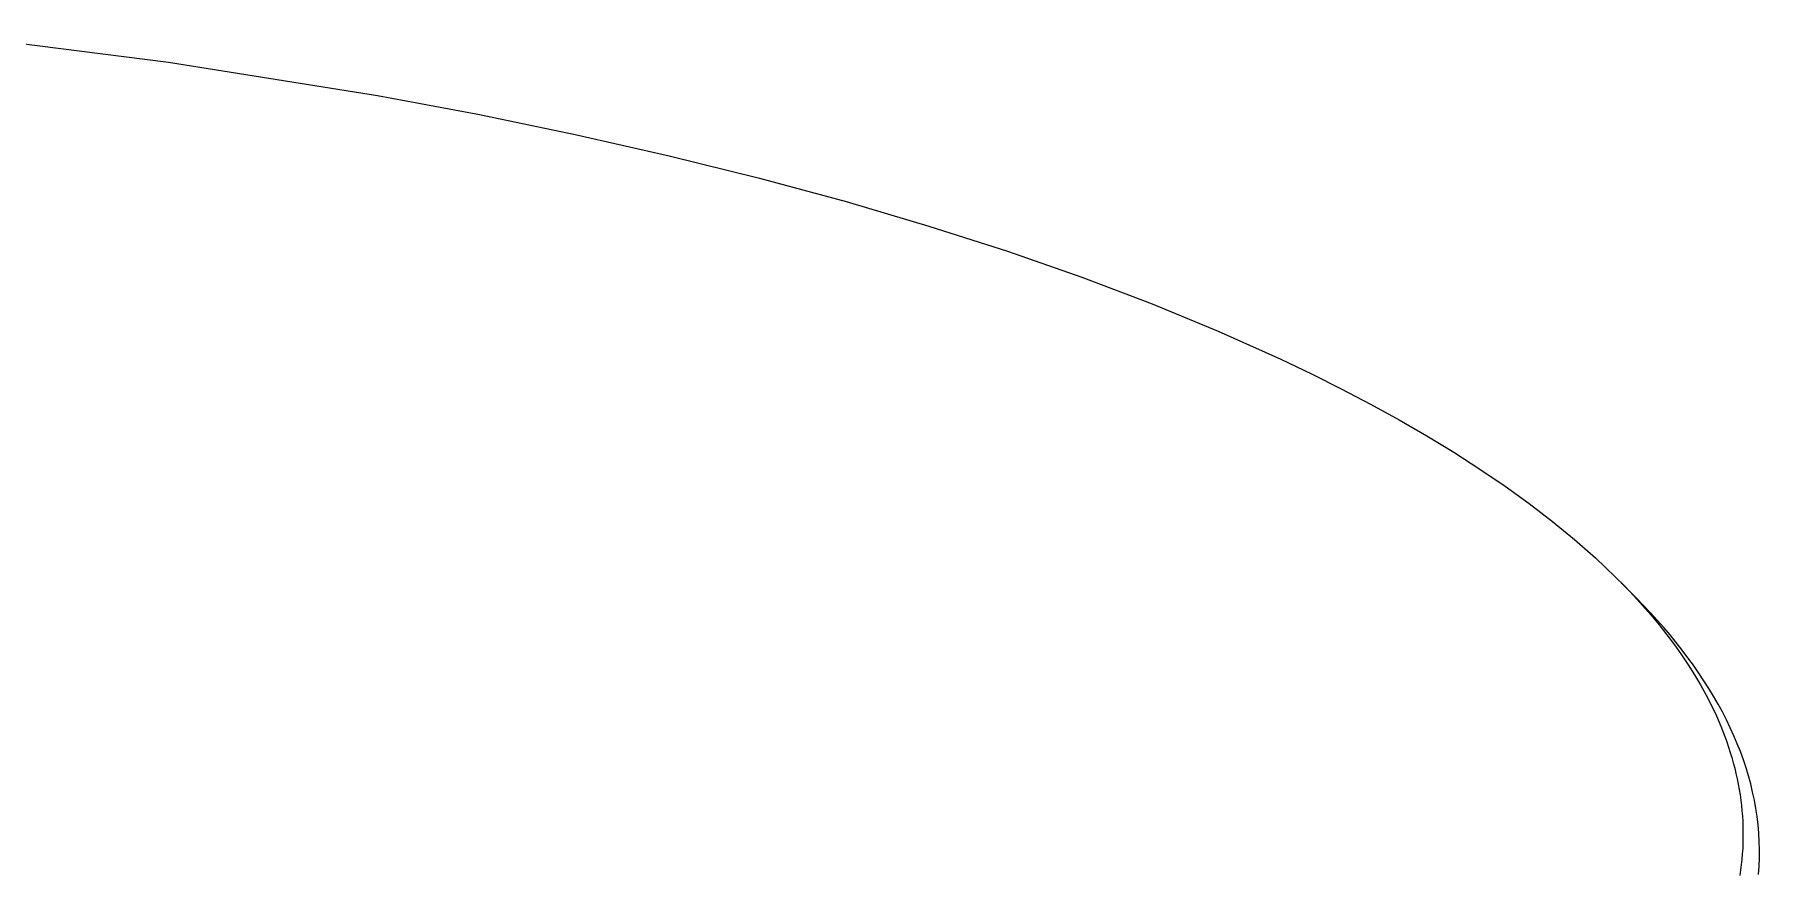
# Model space of a CAD drawing. Header units: inches. Extents: x 48 to 364, y 83 to 304.
# Drawn here: x 165.35 to 192.64, y 170.4 to 183.63 of the extents above; entities that cross this region are included whole.
import ezdxf

# ---------------------------------------------------------------- set-up
doc = ezdxf.new("R2010")
doc.units = ezdxf.units.IN
doc.header["$MEASUREMENT"] = 0
doc.layers.add('DIMS', color=7, linetype='Continuous')

# ---------------------------------------------------------------- blocks, each defined once
blk = doc.blocks.new('block 1534')
at = {"layer": 'DIMS', "color": 7, "lineweight": 18, "true_color": 0xffffff}
blk.add_lwpolyline([(164.01, 183.633), (167.465, 183.198)], dxfattribs=at)
blk = doc.blocks.new('block 1533')
at = {"layer": 'DIMS'}
blk.add_blockref('block 1534', (0, 0), dxfattribs=at)
blk = doc.blocks.new('block 1532')
at = {"layer": 'DIMS'}
blk.add_blockref('block 1533', (0, 0), dxfattribs=at)
blk = doc.blocks.new('block 1537')
at = {"layer": 'DIMS', "color": 7, "lineweight": 18, "true_color": 0xffffff}
blk.add_lwpolyline([(167.465, 183.198), (170.775, 182.669)], dxfattribs=at)
blk = doc.blocks.new('block 1536')
at = {"layer": 'DIMS'}
blk.add_blockref('block 1537', (0, 0), dxfattribs=at)
blk = doc.blocks.new('block 1535')
at = {"layer": 'DIMS'}
blk.add_blockref('block 1536', (0, 0), dxfattribs=at)
blk = doc.blocks.new('block 1540')
at = {"layer": 'DIMS', "color": 7, "lineweight": 18, "true_color": 0xffffff}
blk.add_lwpolyline([(170.775, 182.669), (172.364, 182.371)], dxfattribs=at)
blk = doc.blocks.new('block 1539')
at = {"layer": 'DIMS'}
blk.add_blockref('block 1540', (0, 0), dxfattribs=at)
blk = doc.blocks.new('block 1538')
at = {"layer": 'DIMS'}
blk.add_blockref('block 1539', (0, 0), dxfattribs=at)
blk = doc.blocks.new('block 1543')
at = {"layer": 'DIMS', "color": 7, "lineweight": 18, "true_color": 0xffffff}
blk.add_lwpolyline([(172.364, 182.371), (173.904, 182.053)], dxfattribs=at)
blk = doc.blocks.new('block 1542')
at = {"layer": 'DIMS'}
blk.add_blockref('block 1543', (0, 0), dxfattribs=at)
blk = doc.blocks.new('block 1541')
at = {"layer": 'DIMS'}
blk.add_blockref('block 1542', (0, 0), dxfattribs=at)
blk = doc.blocks.new('block 1546')
at = {"layer": 'DIMS', "color": 7, "lineweight": 18, "true_color": 0xffffff}
blk.add_lwpolyline([(173.904, 182.053), (175.39, 181.716)], dxfattribs=at)
blk = doc.blocks.new('block 1545')
at = {"layer": 'DIMS'}
blk.add_blockref('block 1546', (0, 0), dxfattribs=at)
blk = doc.blocks.new('block 1544')
at = {"layer": 'DIMS'}
blk.add_blockref('block 1545', (0, 0), dxfattribs=at)
blk = doc.blocks.new('block 1549')
at = {"layer": 'DIMS', "color": 7, "lineweight": 18, "true_color": 0xffffff}
blk.add_lwpolyline([(175.39, 181.716), (176.82, 181.361)], dxfattribs=at)
blk = doc.blocks.new('block 1548')
at = {"layer": 'DIMS'}
blk.add_blockref('block 1549', (0, 0), dxfattribs=at)
blk = doc.blocks.new('block 1547')
at = {"layer": 'DIMS'}
blk.add_blockref('block 1548', (0, 0), dxfattribs=at)
blk = doc.blocks.new('block 1552')
at = {"layer": 'DIMS', "color": 7, "lineweight": 18, "true_color": 0xffffff}
blk.add_lwpolyline([(176.82, 181.361), (178.19, 180.99)], dxfattribs=at)
blk = doc.blocks.new('block 1551')
at = {"layer": 'DIMS'}
blk.add_blockref('block 1552', (0, 0), dxfattribs=at)
blk = doc.blocks.new('block 1550')
at = {"layer": 'DIMS'}
blk.add_blockref('block 1551', (0, 0), dxfattribs=at)
blk = doc.blocks.new('block 1555')
at = {"layer": 'DIMS', "color": 7, "lineweight": 18, "true_color": 0xffffff}
blk.add_lwpolyline([(178.19, 180.99), (179.498, 180.604)], dxfattribs=at)
blk = doc.blocks.new('block 1554')
at = {"layer": 'DIMS'}
blk.add_blockref('block 1555', (0, 0), dxfattribs=at)
blk = doc.blocks.new('block 1553')
at = {"layer": 'DIMS'}
blk.add_blockref('block 1554', (0, 0), dxfattribs=at)
blk = doc.blocks.new('block 1558')
at = {"layer": 'DIMS', "color": 7, "lineweight": 18, "true_color": 0xffffff}
blk.add_lwpolyline([(179.498, 180.604), (180.741, 180.205)], dxfattribs=at)
blk = doc.blocks.new('block 1557')
at = {"layer": 'DIMS'}
blk.add_blockref('block 1558', (0, 0), dxfattribs=at)
blk = doc.blocks.new('block 1556')
at = {"layer": 'DIMS'}
blk.add_blockref('block 1557', (0, 0), dxfattribs=at)
blk = doc.blocks.new('block 1561')
at = {"layer": 'DIMS', "color": 7, "lineweight": 18, "true_color": 0xffffff}
blk.add_lwpolyline([(180.741, 180.205), (181.92, 179.795)], dxfattribs=at)
blk = doc.blocks.new('block 1560')
at = {"layer": 'DIMS'}
blk.add_blockref('block 1561', (0, 0), dxfattribs=at)
blk = doc.blocks.new('block 1559')
at = {"layer": 'DIMS'}
blk.add_blockref('block 1560', (0, 0), dxfattribs=at)
blk = doc.blocks.new('block 1564')
at = {"layer": 'DIMS', "color": 7, "lineweight": 18, "true_color": 0xffffff}
blk.add_lwpolyline([(181.92, 179.795), (183.031, 179.374)], dxfattribs=at)
blk = doc.blocks.new('block 1563')
at = {"layer": 'DIMS'}
blk.add_blockref('block 1564', (0, 0), dxfattribs=at)
blk = doc.blocks.new('block 1562')
at = {"layer": 'DIMS'}
blk.add_blockref('block 1563', (0, 0), dxfattribs=at)
blk = doc.blocks.new('block 1567')
at = {"layer": 'DIMS', "color": 7, "lineweight": 18, "true_color": 0xffffff}
blk.add_lwpolyline([(183.031, 179.374), (184.076, 178.944)], dxfattribs=at)
blk = doc.blocks.new('block 1566')
at = {"layer": 'DIMS'}
blk.add_blockref('block 1567', (0, 0), dxfattribs=at)
blk = doc.blocks.new('block 1565')
at = {"layer": 'DIMS'}
blk.add_blockref('block 1566', (0, 0), dxfattribs=at)
blk = doc.blocks.new('block 2203')
at = {"layer": 'DIMS', "color": 7, "lineweight": 18, "true_color": 0xffffff}
blk.add_lwpolyline([(184.076, 178.944), (185.069, 178.499)], dxfattribs=at)
blk = doc.blocks.new('block 2202')
at = {"layer": 'DIMS'}
blk.add_blockref('block 2203', (0, 0), dxfattribs=at)
blk = doc.blocks.new('block 2201')
at = {"layer": 'DIMS'}
blk.add_blockref('block 2202', (0, 0), dxfattribs=at)
blk = doc.blocks.new('block 2206')
at = {"layer": 'DIMS', "color": 7, "lineweight": 18, "true_color": 0xffffff}
blk.add_lwpolyline([(185.069, 178.499), (185.552, 178.269)], dxfattribs=at)
blk = doc.blocks.new('block 2205')
at = {"layer": 'DIMS'}
blk.add_blockref('block 2206', (0, 0), dxfattribs=at)
blk = doc.blocks.new('block 2204')
at = {"layer": 'DIMS'}
blk.add_blockref('block 2205', (0, 0), dxfattribs=at)
blk = doc.blocks.new('block 2209')
at = {"layer": 'DIMS', "color": 7, "lineweight": 18, "true_color": 0xffffff}
blk.add_lwpolyline([(185.552, 178.269), (186.026, 178.032)], dxfattribs=at)
blk = doc.blocks.new('block 2208')
at = {"layer": 'DIMS'}
blk.add_blockref('block 2209', (0, 0), dxfattribs=at)
blk = doc.blocks.new('block 2207')
at = {"layer": 'DIMS'}
blk.add_blockref('block 2208', (0, 0), dxfattribs=at)
blk = doc.blocks.new('block 2212')
at = {"layer": 'DIMS', "color": 7, "lineweight": 18, "true_color": 0xffffff}
blk.add_lwpolyline([(186.026, 178.032), (186.489, 177.789)], dxfattribs=at)
blk = doc.blocks.new('block 2211')
at = {"layer": 'DIMS'}
blk.add_blockref('block 2212', (0, 0), dxfattribs=at)
blk = doc.blocks.new('block 2210')
at = {"layer": 'DIMS'}
blk.add_blockref('block 2211', (0, 0), dxfattribs=at)
blk = doc.blocks.new('block 2215')
at = {"layer": 'DIMS', "color": 7, "lineweight": 18, "true_color": 0xffffff}
blk.add_lwpolyline([(186.489, 177.789), (186.941, 177.541)], dxfattribs=at)
blk = doc.blocks.new('block 2214')
at = {"layer": 'DIMS'}
blk.add_blockref('block 2215', (0, 0), dxfattribs=at)
blk = doc.blocks.new('block 2213')
at = {"layer": 'DIMS'}
blk.add_blockref('block 2214', (0, 0), dxfattribs=at)
blk = doc.blocks.new('block 2218')
at = {"layer": 'DIMS', "color": 7, "lineweight": 18, "true_color": 0xffffff}
blk.add_lwpolyline([(186.941, 177.541), (187.38, 177.287)], dxfattribs=at)
blk = doc.blocks.new('block 2217')
at = {"layer": 'DIMS'}
blk.add_blockref('block 2218', (0, 0), dxfattribs=at)
blk = doc.blocks.new('block 2216')
at = {"layer": 'DIMS'}
blk.add_blockref('block 2217', (0, 0), dxfattribs=at)
blk = doc.blocks.new('block 2221')
at = {"layer": 'DIMS', "color": 7, "lineweight": 18, "true_color": 0xffffff}
blk.add_lwpolyline([(187.38, 177.287), (187.807, 177.028)], dxfattribs=at)
blk = doc.blocks.new('block 2220')
at = {"layer": 'DIMS'}
blk.add_blockref('block 2221', (0, 0), dxfattribs=at)
blk = doc.blocks.new('block 2219')
at = {"layer": 'DIMS'}
blk.add_blockref('block 2220', (0, 0), dxfattribs=at)
blk = doc.blocks.new('block 2224')
at = {"layer": 'DIMS', "color": 7, "lineweight": 18, "true_color": 0xffffff}
blk.add_lwpolyline([(187.807, 177.028), (188.219, 176.762)], dxfattribs=at)
blk = doc.blocks.new('block 2223')
at = {"layer": 'DIMS'}
blk.add_blockref('block 2224', (0, 0), dxfattribs=at)
blk = doc.blocks.new('block 2222')
at = {"layer": 'DIMS'}
blk.add_blockref('block 2223', (0, 0), dxfattribs=at)
blk = doc.blocks.new('block 2227')
at = {"layer": 'DIMS', "color": 7, "lineweight": 18, "true_color": 0xffffff}
blk.add_lwpolyline([(188.219, 176.762), (188.618, 176.492)], dxfattribs=at)
blk = doc.blocks.new('block 2226')
at = {"layer": 'DIMS'}
blk.add_blockref('block 2227', (0, 0), dxfattribs=at)
blk = doc.blocks.new('block 2225')
at = {"layer": 'DIMS'}
blk.add_blockref('block 2226', (0, 0), dxfattribs=at)
blk = doc.blocks.new('block 2230')
at = {"layer": 'DIMS', "color": 7, "lineweight": 18, "true_color": 0xffffff}
blk.add_lwpolyline([(188.618, 176.492), (189, 176.216)], dxfattribs=at)
blk = doc.blocks.new('block 2229')
at = {"layer": 'DIMS'}
blk.add_blockref('block 2230', (0, 0), dxfattribs=at)
blk = doc.blocks.new('block 2228')
at = {"layer": 'DIMS'}
blk.add_blockref('block 2229', (0, 0), dxfattribs=at)
blk = doc.blocks.new('block 2233')
at = {"layer": 'DIMS', "color": 7, "lineweight": 18, "true_color": 0xffffff}
blk.add_lwpolyline([(189, 176.216), (189.367, 175.934)], dxfattribs=at)
blk = doc.blocks.new('block 2232')
at = {"layer": 'DIMS'}
blk.add_blockref('block 2233', (0, 0), dxfattribs=at)
blk = doc.blocks.new('block 2231')
at = {"layer": 'DIMS'}
blk.add_blockref('block 2232', (0, 0), dxfattribs=at)
blk = doc.blocks.new('block 2236')
at = {"layer": 'DIMS', "color": 7, "lineweight": 18, "true_color": 0xffffff}
blk.add_lwpolyline([(189.367, 175.934), (189.717, 175.648)], dxfattribs=at)
blk = doc.blocks.new('block 2235')
at = {"layer": 'DIMS'}
blk.add_blockref('block 2236', (0, 0), dxfattribs=at)
blk = doc.blocks.new('block 2234')
at = {"layer": 'DIMS'}
blk.add_blockref('block 2235', (0, 0), dxfattribs=at)
blk = doc.blocks.new('block 2239')
at = {"layer": 'DIMS', "color": 7, "lineweight": 18, "true_color": 0xffffff}
blk.add_lwpolyline([(189.717, 175.648), (189.885, 175.502)], dxfattribs=at)
blk = doc.blocks.new('block 2238')
at = {"layer": 'DIMS'}
blk.add_blockref('block 2239', (0, 0), dxfattribs=at)
blk = doc.blocks.new('block 2237')
at = {"layer": 'DIMS'}
blk.add_blockref('block 2238', (0, 0), dxfattribs=at)
blk = doc.blocks.new('block 2242')
at = {"layer": 'DIMS', "color": 7, "lineweight": 18, "true_color": 0xffffff}
blk.add_lwpolyline([(189.885, 175.502), (190.048, 175.356)], dxfattribs=at)
blk = doc.blocks.new('block 2241')
at = {"layer": 'DIMS'}
blk.add_blockref('block 2242', (0, 0), dxfattribs=at)
blk = doc.blocks.new('block 2240')
at = {"layer": 'DIMS'}
blk.add_blockref('block 2241', (0, 0), dxfattribs=at)
blk = doc.blocks.new('block 2245')
at = {"layer": 'DIMS', "color": 7, "lineweight": 18, "true_color": 0xffffff}
blk.add_lwpolyline([(190.048, 175.356), (190.207, 175.208)], dxfattribs=at)
blk = doc.blocks.new('block 2244')
at = {"layer": 'DIMS'}
blk.add_blockref('block 2245', (0, 0), dxfattribs=at)
blk = doc.blocks.new('block 2243')
at = {"layer": 'DIMS'}
blk.add_blockref('block 2244', (0, 0), dxfattribs=at)
blk = doc.blocks.new('block 2248')
at = {"layer": 'DIMS', "color": 7, "lineweight": 18, "true_color": 0xffffff}
blk.add_lwpolyline([(190.207, 175.208), (190.36, 175.059)], dxfattribs=at)
blk = doc.blocks.new('block 2247')
at = {"layer": 'DIMS'}
blk.add_blockref('block 2248', (0, 0), dxfattribs=at)
blk = doc.blocks.new('block 2246')
at = {"layer": 'DIMS'}
blk.add_blockref('block 2247', (0, 0), dxfattribs=at)
blk = doc.blocks.new('block 2251')
at = {"layer": 'DIMS', "color": 7, "lineweight": 18, "true_color": 0xffffff}
blk.add_lwpolyline([(190.36, 175.059), (190.51, 174.909)], dxfattribs=at)
blk = doc.blocks.new('block 2250')
at = {"layer": 'DIMS'}
blk.add_blockref('block 2251', (0, 0), dxfattribs=at)
blk = doc.blocks.new('block 2249')
at = {"layer": 'DIMS'}
blk.add_blockref('block 2250', (0, 0), dxfattribs=at)
blk = doc.blocks.new('block 2254')
at = {"layer": 'DIMS', "color": 7, "lineweight": 18, "true_color": 0xffffff}
blk.add_lwpolyline([(190.51, 174.909), (190.654, 174.758)], dxfattribs=at)
blk = doc.blocks.new('block 2253')
at = {"layer": 'DIMS'}
blk.add_blockref('block 2254', (0, 0), dxfattribs=at)
blk = doc.blocks.new('block 2252')
at = {"layer": 'DIMS'}
blk.add_blockref('block 2253', (0, 0), dxfattribs=at)
blk = doc.blocks.new('block 2257')
at = {"layer": 'DIMS', "color": 7, "lineweight": 18, "true_color": 0xffffff}
blk.add_lwpolyline([(190.654, 174.758), (190.793, 174.606)], dxfattribs=at)
blk = doc.blocks.new('block 2256')
at = {"layer": 'DIMS'}
blk.add_blockref('block 2257', (0, 0), dxfattribs=at)
blk = doc.blocks.new('block 2255')
at = {"layer": 'DIMS'}
blk.add_blockref('block 2256', (0, 0), dxfattribs=at)
blk = doc.blocks.new('block 2260')
at = {"layer": 'DIMS', "color": 7, "lineweight": 18, "true_color": 0xffffff}
blk.add_lwpolyline([(190.793, 174.606), (190.927, 174.452)], dxfattribs=at)
blk = doc.blocks.new('block 2259')
at = {"layer": 'DIMS'}
blk.add_blockref('block 2260', (0, 0), dxfattribs=at)
blk = doc.blocks.new('block 2258')
at = {"layer": 'DIMS'}
blk.add_blockref('block 2259', (0, 0), dxfattribs=at)
blk = doc.blocks.new('block 2263')
at = {"layer": 'DIMS', "color": 7, "lineweight": 18, "true_color": 0xffffff}
blk.add_lwpolyline([(190.927, 174.452), (191.056, 174.298)], dxfattribs=at)
blk = doc.blocks.new('block 2262')
at = {"layer": 'DIMS'}
blk.add_blockref('block 2263', (0, 0), dxfattribs=at)
blk = doc.blocks.new('block 2261')
at = {"layer": 'DIMS'}
blk.add_blockref('block 2262', (0, 0), dxfattribs=at)
blk = doc.blocks.new('block 2266')
at = {"layer": 'DIMS', "color": 7, "lineweight": 18, "true_color": 0xffffff}
blk.add_lwpolyline([(191.056, 174.298), (191.179, 174.142)], dxfattribs=at)
blk = doc.blocks.new('block 2265')
at = {"layer": 'DIMS'}
blk.add_blockref('block 2266', (0, 0), dxfattribs=at)
blk = doc.blocks.new('block 2264')
at = {"layer": 'DIMS'}
blk.add_blockref('block 2265', (0, 0), dxfattribs=at)
blk = doc.blocks.new('block 2269')
at = {"layer": 'DIMS', "color": 7, "lineweight": 18, "true_color": 0xffffff}
blk.add_lwpolyline([(191.179, 174.142), (191.297, 173.985)], dxfattribs=at)
blk = doc.blocks.new('block 2268')
at = {"layer": 'DIMS'}
blk.add_blockref('block 2269', (0, 0), dxfattribs=at)
blk = doc.blocks.new('block 2267')
at = {"layer": 'DIMS'}
blk.add_blockref('block 2268', (0, 0), dxfattribs=at)
blk = doc.blocks.new('block 2272')
at = {"layer": 'DIMS', "color": 7, "lineweight": 18, "true_color": 0xffffff}
blk.add_lwpolyline([(191.297, 173.985), (191.41, 173.827)], dxfattribs=at)
blk = doc.blocks.new('block 2271')
at = {"layer": 'DIMS'}
blk.add_blockref('block 2272', (0, 0), dxfattribs=at)
blk = doc.blocks.new('block 2270')
at = {"layer": 'DIMS'}
blk.add_blockref('block 2271', (0, 0), dxfattribs=at)
blk = doc.blocks.new('block 2275')
at = {"layer": 'DIMS', "color": 7, "lineweight": 18, "true_color": 0xffffff}
blk.add_lwpolyline([(191.41, 173.827), (191.515, 173.668)], dxfattribs=at)
blk = doc.blocks.new('block 2274')
at = {"layer": 'DIMS'}
blk.add_blockref('block 2275', (0, 0), dxfattribs=at)
blk = doc.blocks.new('block 2273')
at = {"layer": 'DIMS'}
blk.add_blockref('block 2274', (0, 0), dxfattribs=at)
blk = doc.blocks.new('block 2278')
at = {"layer": 'DIMS', "color": 7, "lineweight": 18, "true_color": 0xffffff}
blk.add_lwpolyline([(191.515, 173.668), (191.617, 173.509)], dxfattribs=at)
blk = doc.blocks.new('block 2277')
at = {"layer": 'DIMS'}
blk.add_blockref('block 2278', (0, 0), dxfattribs=at)
blk = doc.blocks.new('block 2276')
at = {"layer": 'DIMS'}
blk.add_blockref('block 2277', (0, 0), dxfattribs=at)
blk = doc.blocks.new('block 2281')
at = {"layer": 'DIMS', "color": 7, "lineweight": 18, "true_color": 0xffffff}
blk.add_lwpolyline([(191.617, 173.509), (191.712, 173.348)], dxfattribs=at)
blk = doc.blocks.new('block 2280')
at = {"layer": 'DIMS'}
blk.add_blockref('block 2281', (0, 0), dxfattribs=at)
blk = doc.blocks.new('block 2279')
at = {"layer": 'DIMS'}
blk.add_blockref('block 2280', (0, 0), dxfattribs=at)
blk = doc.blocks.new('block 2284')
at = {"layer": 'DIMS', "color": 7, "lineweight": 18, "true_color": 0xffffff}
blk.add_lwpolyline([(191.712, 173.348), (191.801, 173.186)], dxfattribs=at)
blk = doc.blocks.new('block 2283')
at = {"layer": 'DIMS'}
blk.add_blockref('block 2284', (0, 0), dxfattribs=at)
blk = doc.blocks.new('block 2282')
at = {"layer": 'DIMS'}
blk.add_blockref('block 2283', (0, 0), dxfattribs=at)
blk = doc.blocks.new('block 2287')
at = {"layer": 'DIMS', "color": 7, "lineweight": 18, "true_color": 0xffffff}
blk.add_lwpolyline([(191.801, 173.186), (191.884, 173.024)], dxfattribs=at)
blk = doc.blocks.new('block 2286')
at = {"layer": 'DIMS'}
blk.add_blockref('block 2287', (0, 0), dxfattribs=at)
blk = doc.blocks.new('block 2285')
at = {"layer": 'DIMS'}
blk.add_blockref('block 2286', (0, 0), dxfattribs=at)
blk = doc.blocks.new('block 2290')
at = {"layer": 'DIMS', "color": 7, "lineweight": 18, "true_color": 0xffffff}
blk.add_lwpolyline([(191.884, 173.024), (191.961, 172.86)], dxfattribs=at)
blk = doc.blocks.new('block 2289')
at = {"layer": 'DIMS'}
blk.add_blockref('block 2290', (0, 0), dxfattribs=at)
blk = doc.blocks.new('block 2288')
at = {"layer": 'DIMS'}
blk.add_blockref('block 2289', (0, 0), dxfattribs=at)
blk = doc.blocks.new('block 2293')
at = {"layer": 'DIMS', "color": 7, "lineweight": 18, "true_color": 0xffffff}
blk.add_lwpolyline([(191.961, 172.86), (192.032, 172.696)], dxfattribs=at)
blk = doc.blocks.new('block 2292')
at = {"layer": 'DIMS'}
blk.add_blockref('block 2293', (0, 0), dxfattribs=at)
blk = doc.blocks.new('block 2291')
at = {"layer": 'DIMS'}
blk.add_blockref('block 2292', (0, 0), dxfattribs=at)
blk = doc.blocks.new('block 2296')
at = {"layer": 'DIMS', "color": 7, "lineweight": 18, "true_color": 0xffffff}
blk.add_lwpolyline([(192.032, 172.696), (192.096, 172.531)], dxfattribs=at)
blk = doc.blocks.new('block 2295')
at = {"layer": 'DIMS'}
blk.add_blockref('block 2296', (0, 0), dxfattribs=at)
blk = doc.blocks.new('block 2294')
at = {"layer": 'DIMS'}
blk.add_blockref('block 2295', (0, 0), dxfattribs=at)
blk = doc.blocks.new('block 2299')
at = {"layer": 'DIMS', "color": 7, "lineweight": 18, "true_color": 0xffffff}
blk.add_lwpolyline([(192.096, 172.531), (192.126, 172.448)], dxfattribs=at)
blk = doc.blocks.new('block 2298')
at = {"layer": 'DIMS'}
blk.add_blockref('block 2299', (0, 0), dxfattribs=at)
blk = doc.blocks.new('block 2297')
at = {"layer": 'DIMS'}
blk.add_blockref('block 2298', (0, 0), dxfattribs=at)
blk = doc.blocks.new('block 2302')
at = {"layer": 'DIMS', "color": 7, "lineweight": 18, "true_color": 0xffffff}
blk.add_lwpolyline([(192.126, 172.448), (192.155, 172.366)], dxfattribs=at)
blk = doc.blocks.new('block 2301')
at = {"layer": 'DIMS'}
blk.add_blockref('block 2302', (0, 0), dxfattribs=at)
blk = doc.blocks.new('block 2300')
at = {"layer": 'DIMS'}
blk.add_blockref('block 2301', (0, 0), dxfattribs=at)
blk = doc.blocks.new('block 2305')
at = {"layer": 'DIMS', "color": 7, "lineweight": 18, "true_color": 0xffffff}
blk.add_lwpolyline([(192.155, 172.366), (192.181, 172.282)], dxfattribs=at)
blk = doc.blocks.new('block 2304')
at = {"layer": 'DIMS'}
blk.add_blockref('block 2305', (0, 0), dxfattribs=at)
blk = doc.blocks.new('block 2303')
at = {"layer": 'DIMS'}
blk.add_blockref('block 2304', (0, 0), dxfattribs=at)
blk = doc.blocks.new('block 2308')
at = {"layer": 'DIMS', "color": 7, "lineweight": 18, "true_color": 0xffffff}
blk.add_lwpolyline([(192.181, 172.282), (192.206, 172.199)], dxfattribs=at)
blk = doc.blocks.new('block 2307')
at = {"layer": 'DIMS'}
blk.add_blockref('block 2308', (0, 0), dxfattribs=at)
blk = doc.blocks.new('block 2306')
at = {"layer": 'DIMS'}
blk.add_blockref('block 2307', (0, 0), dxfattribs=at)
blk = doc.blocks.new('block 2311')
at = {"layer": 'DIMS', "color": 7, "lineweight": 18, "true_color": 0xffffff}
blk.add_lwpolyline([(192.206, 172.199), (192.229, 172.116)], dxfattribs=at)
blk = doc.blocks.new('block 2310')
at = {"layer": 'DIMS'}
blk.add_blockref('block 2311', (0, 0), dxfattribs=at)
blk = doc.blocks.new('block 2309')
at = {"layer": 'DIMS'}
blk.add_blockref('block 2310', (0, 0), dxfattribs=at)
blk = doc.blocks.new('block 2314')
at = {"layer": 'DIMS', "color": 7, "lineweight": 18, "true_color": 0xffffff}
blk.add_lwpolyline([(192.229, 172.116), (192.251, 172.032)], dxfattribs=at)
blk = doc.blocks.new('block 2313')
at = {"layer": 'DIMS'}
blk.add_blockref('block 2314', (0, 0), dxfattribs=at)
blk = doc.blocks.new('block 2312')
at = {"layer": 'DIMS'}
blk.add_blockref('block 2313', (0, 0), dxfattribs=at)
blk = doc.blocks.new('block 2317')
at = {"layer": 'DIMS', "color": 7, "lineweight": 18, "true_color": 0xffffff}
blk.add_lwpolyline([(192.251, 172.032), (192.271, 171.949)], dxfattribs=at)
blk = doc.blocks.new('block 2316')
at = {"layer": 'DIMS'}
blk.add_blockref('block 2317', (0, 0), dxfattribs=at)
blk = doc.blocks.new('block 2315')
at = {"layer": 'DIMS'}
blk.add_blockref('block 2316', (0, 0), dxfattribs=at)
blk = doc.blocks.new('block 2320')
at = {"layer": 'DIMS', "color": 7, "lineweight": 18, "true_color": 0xffffff}
blk.add_lwpolyline([(192.271, 171.949), (192.29, 171.864)], dxfattribs=at)
blk = doc.blocks.new('block 2319')
at = {"layer": 'DIMS'}
blk.add_blockref('block 2320', (0, 0), dxfattribs=at)
blk = doc.blocks.new('block 2318')
at = {"layer": 'DIMS'}
blk.add_blockref('block 2319', (0, 0), dxfattribs=at)
blk = doc.blocks.new('block 2323')
at = {"layer": 'DIMS', "color": 7, "lineweight": 18, "true_color": 0xffffff}
blk.add_lwpolyline([(192.29, 171.864), (192.307, 171.78)], dxfattribs=at)
blk = doc.blocks.new('block 2322')
at = {"layer": 'DIMS'}
blk.add_blockref('block 2323', (0, 0), dxfattribs=at)
blk = doc.blocks.new('block 2321')
at = {"layer": 'DIMS'}
blk.add_blockref('block 2322', (0, 0), dxfattribs=at)
blk = doc.blocks.new('block 2326')
at = {"layer": 'DIMS', "color": 7, "lineweight": 18, "true_color": 0xffffff}
blk.add_lwpolyline([(192.307, 171.78), (192.322, 171.696)], dxfattribs=at)
blk = doc.blocks.new('block 2325')
at = {"layer": 'DIMS'}
blk.add_blockref('block 2326', (0, 0), dxfattribs=at)
blk = doc.blocks.new('block 2324')
at = {"layer": 'DIMS'}
blk.add_blockref('block 2325', (0, 0), dxfattribs=at)
blk = doc.blocks.new('block 2329')
at = {"layer": 'DIMS', "color": 7, "lineweight": 18, "true_color": 0xffffff}
blk.add_lwpolyline([(192.322, 171.696), (192.336, 171.612)], dxfattribs=at)
blk = doc.blocks.new('block 2328')
at = {"layer": 'DIMS'}
blk.add_blockref('block 2329', (0, 0), dxfattribs=at)
blk = doc.blocks.new('block 2327')
at = {"layer": 'DIMS'}
blk.add_blockref('block 2328', (0, 0), dxfattribs=at)
blk = doc.blocks.new('block 2332')
at = {"layer": 'DIMS', "color": 7, "lineweight": 18, "true_color": 0xffffff}
blk.add_lwpolyline([(192.336, 171.612), (192.347, 171.527)], dxfattribs=at)
blk = doc.blocks.new('block 2331')
at = {"layer": 'DIMS'}
blk.add_blockref('block 2332', (0, 0), dxfattribs=at)
blk = doc.blocks.new('block 2330')
at = {"layer": 'DIMS'}
blk.add_blockref('block 2331', (0, 0), dxfattribs=at)
blk = doc.blocks.new('block 2335')
at = {"layer": 'DIMS', "color": 7, "lineweight": 18, "true_color": 0xffffff}
blk.add_lwpolyline([(192.347, 171.527), (192.358, 171.443)], dxfattribs=at)
blk = doc.blocks.new('block 2334')
at = {"layer": 'DIMS'}
blk.add_blockref('block 2335', (0, 0), dxfattribs=at)
blk = doc.blocks.new('block 2333')
at = {"layer": 'DIMS'}
blk.add_blockref('block 2334', (0, 0), dxfattribs=at)
blk = doc.blocks.new('block 2338')
at = {"layer": 'DIMS', "color": 7, "lineweight": 18, "true_color": 0xffffff}
blk.add_lwpolyline([(192.358, 171.443), (192.366, 171.358)], dxfattribs=at)
blk = doc.blocks.new('block 2337')
at = {"layer": 'DIMS'}
blk.add_blockref('block 2338', (0, 0), dxfattribs=at)
blk = doc.blocks.new('block 2336')
at = {"layer": 'DIMS'}
blk.add_blockref('block 2337', (0, 0), dxfattribs=at)
blk = doc.blocks.new('block 2341')
at = {"layer": 'DIMS', "color": 7, "lineweight": 18, "true_color": 0xffffff}
blk.add_lwpolyline([(192.366, 171.358), (192.372, 171.273)], dxfattribs=at)
blk = doc.blocks.new('block 2340')
at = {"layer": 'DIMS'}
blk.add_blockref('block 2341', (0, 0), dxfattribs=at)
blk = doc.blocks.new('block 2339')
at = {"layer": 'DIMS'}
blk.add_blockref('block 2340', (0, 0), dxfattribs=at)
blk = doc.blocks.new('block 2344')
at = {"layer": 'DIMS', "color": 7, "lineweight": 18, "true_color": 0xffffff}
blk.add_lwpolyline([(192.372, 171.273), (192.378, 171.188)], dxfattribs=at)
blk = doc.blocks.new('block 2343')
at = {"layer": 'DIMS'}
blk.add_blockref('block 2344', (0, 0), dxfattribs=at)
blk = doc.blocks.new('block 2342')
at = {"layer": 'DIMS'}
blk.add_blockref('block 2343', (0, 0), dxfattribs=at)
blk = doc.blocks.new('block 2347')
at = {"layer": 'DIMS', "color": 7, "lineweight": 18, "true_color": 0xffffff}
blk.add_lwpolyline([(192.378, 171.188), (192.381, 171.103)], dxfattribs=at)
blk = doc.blocks.new('block 2346')
at = {"layer": 'DIMS'}
blk.add_blockref('block 2347', (0, 0), dxfattribs=at)
blk = doc.blocks.new('block 2345')
at = {"layer": 'DIMS'}
blk.add_blockref('block 2346', (0, 0), dxfattribs=at)
blk = doc.blocks.new('block 2350')
at = {"layer": 'DIMS', "color": 7, "lineweight": 18, "true_color": 0xffffff}
blk.add_lwpolyline([(192.381, 171.103), (192.382, 171.018)], dxfattribs=at)
blk = doc.blocks.new('block 2349')
at = {"layer": 'DIMS'}
blk.add_blockref('block 2350', (0, 0), dxfattribs=at)
blk = doc.blocks.new('block 2348')
at = {"layer": 'DIMS'}
blk.add_blockref('block 2349', (0, 0), dxfattribs=at)
blk = doc.blocks.new('block 2353')
at = {"layer": 'DIMS', "color": 7, "lineweight": 18, "true_color": 0xffffff}
blk.add_lwpolyline([(192.382, 171.018), (192.382, 170.933)], dxfattribs=at)
blk = doc.blocks.new('block 2352')
at = {"layer": 'DIMS'}
blk.add_blockref('block 2353', (0, 0), dxfattribs=at)
blk = doc.blocks.new('block 2351')
at = {"layer": 'DIMS'}
blk.add_blockref('block 2352', (0, 0), dxfattribs=at)
blk = doc.blocks.new('block 2356')
at = {"layer": 'DIMS', "color": 7, "lineweight": 18, "true_color": 0xffffff}
blk.add_lwpolyline([(192.382, 170.933), (192.381, 170.847)], dxfattribs=at)
blk = doc.blocks.new('block 2355')
at = {"layer": 'DIMS'}
blk.add_blockref('block 2356', (0, 0), dxfattribs=at)
blk = doc.blocks.new('block 2354')
at = {"layer": 'DIMS'}
blk.add_blockref('block 2355', (0, 0), dxfattribs=at)
blk = doc.blocks.new('block 2359')
at = {"layer": 'DIMS', "color": 7, "lineweight": 18, "true_color": 0xffffff}
blk.add_lwpolyline([(192.381, 170.847), (192.377, 170.762)], dxfattribs=at)
blk = doc.blocks.new('block 2358')
at = {"layer": 'DIMS'}
blk.add_blockref('block 2359', (0, 0), dxfattribs=at)
blk = doc.blocks.new('block 2357')
at = {"layer": 'DIMS'}
blk.add_blockref('block 2358', (0, 0), dxfattribs=at)
blk = doc.blocks.new('block 2362')
at = {"layer": 'DIMS', "color": 7, "lineweight": 18, "true_color": 0xffffff}
blk.add_lwpolyline([(192.377, 170.762), (192.371, 170.676)], dxfattribs=at)
blk = doc.blocks.new('block 2361')
at = {"layer": 'DIMS'}
blk.add_blockref('block 2362', (0, 0), dxfattribs=at)
blk = doc.blocks.new('block 2360')
at = {"layer": 'DIMS'}
blk.add_blockref('block 2361', (0, 0), dxfattribs=at)
blk = doc.blocks.new('block 2365')
at = {"layer": 'DIMS', "color": 7, "lineweight": 18, "true_color": 0xffffff}
blk.add_lwpolyline([(192.371, 170.676), (192.364, 170.591)], dxfattribs=at)
blk = doc.blocks.new('block 2364')
at = {"layer": 'DIMS'}
blk.add_blockref('block 2365', (0, 0), dxfattribs=at)
blk = doc.blocks.new('block 2363')
at = {"layer": 'DIMS'}
blk.add_blockref('block 2364', (0, 0), dxfattribs=at)
blk = doc.blocks.new('block 2368')
at = {"layer": 'DIMS', "color": 7, "lineweight": 18, "true_color": 0xffffff}
blk.add_lwpolyline([(192.364, 170.591), (192.355, 170.505)], dxfattribs=at)
blk = doc.blocks.new('block 2367')
at = {"layer": 'DIMS'}
blk.add_blockref('block 2368', (0, 0), dxfattribs=at)
blk = doc.blocks.new('block 2366')
at = {"layer": 'DIMS'}
blk.add_blockref('block 2367', (0, 0), dxfattribs=at)
blk = doc.blocks.new('block 2371')
at = {"layer": 'DIMS', "color": 7, "lineweight": 18, "true_color": 0xffffff}
blk.add_lwpolyline([(192.355, 170.505), (192.345, 170.419)], dxfattribs=at)
blk = doc.blocks.new('block 2370')
at = {"layer": 'DIMS'}
blk.add_blockref('block 2371', (0, 0), dxfattribs=at)
blk = doc.blocks.new('block 2369')
at = {"layer": 'DIMS'}
blk.add_blockref('block 2370', (0, 0), dxfattribs=at)
blk = doc.blocks.new('block 2374')
at = {"layer": 'DIMS', "color": 7, "lineweight": 18, "true_color": 0xffffff}
blk.add_lwpolyline([(192.345, 170.419), (192.332, 170.334)], dxfattribs=at)
blk = doc.blocks.new('block 2373')
at = {"layer": 'DIMS'}
blk.add_blockref('block 2374', (0, 0), dxfattribs=at)
blk = doc.blocks.new('block 2372')
at = {"layer": 'DIMS'}
blk.add_blockref('block 2373', (0, 0), dxfattribs=at)
blk = doc.blocks.new('block 2911')
at = {"layer": 'DIMS', "color": 7, "lineweight": 18, "true_color": 0xffffff}
blk.add_lwpolyline([(192.629, 170.352), (192.638, 170.483)], dxfattribs=at)
blk = doc.blocks.new('block 2910')
at = {"layer": 'DIMS'}
blk.add_blockref('block 2911', (0, 0), dxfattribs=at)
blk = doc.blocks.new('block 2909')
at = {"layer": 'DIMS'}
blk.add_blockref('block 2910', (0, 0), dxfattribs=at)
blk = doc.blocks.new('block 2914')
at = {"layer": 'DIMS', "color": 7, "lineweight": 18, "true_color": 0xffffff}
blk.add_lwpolyline([(192.638, 170.483), (192.643, 170.614)], dxfattribs=at)
blk = doc.blocks.new('block 2913')
at = {"layer": 'DIMS'}
blk.add_blockref('block 2914', (0, 0), dxfattribs=at)
blk = doc.blocks.new('block 2912')
at = {"layer": 'DIMS'}
blk.add_blockref('block 2913', (0, 0), dxfattribs=at)
blk = doc.blocks.new('block 2917')
at = {"layer": 'DIMS', "color": 7, "lineweight": 18, "true_color": 0xffffff}
blk.add_lwpolyline([(192.643, 170.614), (192.643, 170.745)], dxfattribs=at)
blk = doc.blocks.new('block 2916')
at = {"layer": 'DIMS'}
blk.add_blockref('block 2917', (0, 0), dxfattribs=at)
blk = doc.blocks.new('block 2915')
at = {"layer": 'DIMS'}
blk.add_blockref('block 2916', (0, 0), dxfattribs=at)
blk = doc.blocks.new('block 2920')
at = {"layer": 'DIMS', "color": 7, "lineweight": 18, "true_color": 0xffffff}
blk.add_lwpolyline([(192.643, 170.745), (192.64, 170.876)], dxfattribs=at)
blk = doc.blocks.new('block 2919')
at = {"layer": 'DIMS'}
blk.add_blockref('block 2920', (0, 0), dxfattribs=at)
blk = doc.blocks.new('block 2918')
at = {"layer": 'DIMS'}
blk.add_blockref('block 2919', (0, 0), dxfattribs=at)
blk = doc.blocks.new('block 2923')
at = {"layer": 'DIMS', "color": 7, "lineweight": 18, "true_color": 0xffffff}
blk.add_lwpolyline([(192.64, 170.876), (192.633, 171.006)], dxfattribs=at)
blk = doc.blocks.new('block 2922')
at = {"layer": 'DIMS'}
blk.add_blockref('block 2923', (0, 0), dxfattribs=at)
blk = doc.blocks.new('block 2921')
at = {"layer": 'DIMS'}
blk.add_blockref('block 2922', (0, 0), dxfattribs=at)
blk = doc.blocks.new('block 2926')
at = {"layer": 'DIMS', "color": 7, "lineweight": 18, "true_color": 0xffffff}
blk.add_lwpolyline([(192.633, 171.006), (192.62, 171.136)], dxfattribs=at)
blk = doc.blocks.new('block 2925')
at = {"layer": 'DIMS'}
blk.add_blockref('block 2926', (0, 0), dxfattribs=at)
blk = doc.blocks.new('block 2924')
at = {"layer": 'DIMS'}
blk.add_blockref('block 2925', (0, 0), dxfattribs=at)
blk = doc.blocks.new('block 2929')
at = {"layer": 'DIMS', "color": 7, "lineweight": 18, "true_color": 0xffffff}
blk.add_lwpolyline([(192.62, 171.136), (192.605, 171.267)], dxfattribs=at)
blk = doc.blocks.new('block 2928')
at = {"layer": 'DIMS'}
blk.add_blockref('block 2929', (0, 0), dxfattribs=at)
blk = doc.blocks.new('block 2927')
at = {"layer": 'DIMS'}
blk.add_blockref('block 2928', (0, 0), dxfattribs=at)
blk = doc.blocks.new('block 2932')
at = {"layer": 'DIMS', "color": 7, "lineweight": 18, "true_color": 0xffffff}
blk.add_lwpolyline([(192.605, 171.267), (192.586, 171.396)], dxfattribs=at)
blk = doc.blocks.new('block 2931')
at = {"layer": 'DIMS'}
blk.add_blockref('block 2932', (0, 0), dxfattribs=at)
blk = doc.blocks.new('block 2930')
at = {"layer": 'DIMS'}
blk.add_blockref('block 2931', (0, 0), dxfattribs=at)
blk = doc.blocks.new('block 2935')
at = {"layer": 'DIMS', "color": 7, "lineweight": 18, "true_color": 0xffffff}
blk.add_lwpolyline([(192.586, 171.396), (192.562, 171.526)], dxfattribs=at)
blk = doc.blocks.new('block 2934')
at = {"layer": 'DIMS'}
blk.add_blockref('block 2935', (0, 0), dxfattribs=at)
blk = doc.blocks.new('block 2933')
at = {"layer": 'DIMS'}
blk.add_blockref('block 2934', (0, 0), dxfattribs=at)
blk = doc.blocks.new('block 2938')
at = {"layer": 'DIMS', "color": 7, "lineweight": 18, "true_color": 0xffffff}
blk.add_lwpolyline([(192.562, 171.526), (192.535, 171.655)], dxfattribs=at)
blk = doc.blocks.new('block 2937')
at = {"layer": 'DIMS'}
blk.add_blockref('block 2938', (0, 0), dxfattribs=at)
blk = doc.blocks.new('block 2936')
at = {"layer": 'DIMS'}
blk.add_blockref('block 2937', (0, 0), dxfattribs=at)
blk = doc.blocks.new('block 2941')
at = {"layer": 'DIMS', "color": 7, "lineweight": 18, "true_color": 0xffffff}
blk.add_lwpolyline([(192.535, 171.655), (192.504, 171.783)], dxfattribs=at)
blk = doc.blocks.new('block 2940')
at = {"layer": 'DIMS'}
blk.add_blockref('block 2941', (0, 0), dxfattribs=at)
blk = doc.blocks.new('block 2939')
at = {"layer": 'DIMS'}
blk.add_blockref('block 2940', (0, 0), dxfattribs=at)
blk = doc.blocks.new('block 2944')
at = {"layer": 'DIMS', "color": 7, "lineweight": 18, "true_color": 0xffffff}
blk.add_lwpolyline([(192.504, 171.783), (192.469, 171.911)], dxfattribs=at)
blk = doc.blocks.new('block 2943')
at = {"layer": 'DIMS'}
blk.add_blockref('block 2944', (0, 0), dxfattribs=at)
blk = doc.blocks.new('block 2942')
at = {"layer": 'DIMS'}
blk.add_blockref('block 2943', (0, 0), dxfattribs=at)
blk = doc.blocks.new('block 2947')
at = {"layer": 'DIMS', "color": 7, "lineweight": 18, "true_color": 0xffffff}
blk.add_lwpolyline([(192.469, 171.911), (192.43, 172.039)], dxfattribs=at)
blk = doc.blocks.new('block 2946')
at = {"layer": 'DIMS'}
blk.add_blockref('block 2947', (0, 0), dxfattribs=at)
blk = doc.blocks.new('block 2945')
at = {"layer": 'DIMS'}
blk.add_blockref('block 2946', (0, 0), dxfattribs=at)
blk = doc.blocks.new('block 2950')
at = {"layer": 'DIMS', "color": 7, "lineweight": 18, "true_color": 0xffffff}
blk.add_lwpolyline([(192.43, 172.039), (192.388, 172.167)], dxfattribs=at)
blk = doc.blocks.new('block 2949')
at = {"layer": 'DIMS'}
blk.add_blockref('block 2950', (0, 0), dxfattribs=at)
blk = doc.blocks.new('block 2948')
at = {"layer": 'DIMS'}
blk.add_blockref('block 2949', (0, 0), dxfattribs=at)
blk = doc.blocks.new('block 2953')
at = {"layer": 'DIMS', "color": 7, "lineweight": 18, "true_color": 0xffffff}
blk.add_lwpolyline([(192.388, 172.167), (192.341, 172.294)], dxfattribs=at)
blk = doc.blocks.new('block 2952')
at = {"layer": 'DIMS'}
blk.add_blockref('block 2953', (0, 0), dxfattribs=at)
blk = doc.blocks.new('block 2951')
at = {"layer": 'DIMS'}
blk.add_blockref('block 2952', (0, 0), dxfattribs=at)
blk = doc.blocks.new('block 2956')
at = {"layer": 'DIMS', "color": 7, "lineweight": 18, "true_color": 0xffffff}
blk.add_lwpolyline([(192.341, 172.294), (192.292, 172.42)], dxfattribs=at)
blk = doc.blocks.new('block 2955')
at = {"layer": 'DIMS'}
blk.add_blockref('block 2956', (0, 0), dxfattribs=at)
blk = doc.blocks.new('block 2954')
at = {"layer": 'DIMS'}
blk.add_blockref('block 2955', (0, 0), dxfattribs=at)
blk = doc.blocks.new('block 2959')
at = {"layer": 'DIMS', "color": 7, "lineweight": 18, "true_color": 0xffffff}
blk.add_lwpolyline([(192.292, 172.42), (192.238, 172.546)], dxfattribs=at)
blk = doc.blocks.new('block 2958')
at = {"layer": 'DIMS'}
blk.add_blockref('block 2959', (0, 0), dxfattribs=at)
blk = doc.blocks.new('block 2957')
at = {"layer": 'DIMS'}
blk.add_blockref('block 2958', (0, 0), dxfattribs=at)
blk = doc.blocks.new('block 2962')
at = {"layer": 'DIMS', "color": 7, "lineweight": 18, "true_color": 0xffffff}
blk.add_lwpolyline([(192.238, 172.546), (192.181, 172.672)], dxfattribs=at)
blk = doc.blocks.new('block 2961')
at = {"layer": 'DIMS'}
blk.add_blockref('block 2962', (0, 0), dxfattribs=at)
blk = doc.blocks.new('block 2960')
at = {"layer": 'DIMS'}
blk.add_blockref('block 2961', (0, 0), dxfattribs=at)
blk = doc.blocks.new('block 2965')
at = {"layer": 'DIMS', "color": 7, "lineweight": 18, "true_color": 0xffffff}
blk.add_lwpolyline([(192.181, 172.672), (192.12, 172.797)], dxfattribs=at)
blk = doc.blocks.new('block 2964')
at = {"layer": 'DIMS'}
blk.add_blockref('block 2965', (0, 0), dxfattribs=at)
blk = doc.blocks.new('block 2963')
at = {"layer": 'DIMS'}
blk.add_blockref('block 2964', (0, 0), dxfattribs=at)
blk = doc.blocks.new('block 2968')
at = {"layer": 'DIMS', "color": 7, "lineweight": 18, "true_color": 0xffffff}
blk.add_lwpolyline([(192.12, 172.797), (192.056, 172.922)], dxfattribs=at)
blk = doc.blocks.new('block 2967')
at = {"layer": 'DIMS'}
blk.add_blockref('block 2968', (0, 0), dxfattribs=at)
blk = doc.blocks.new('block 2966')
at = {"layer": 'DIMS'}
blk.add_blockref('block 2967', (0, 0), dxfattribs=at)
blk = doc.blocks.new('block 2971')
at = {"layer": 'DIMS', "color": 7, "lineweight": 18, "true_color": 0xffffff}
blk.add_lwpolyline([(192.056, 172.922), (191.988, 173.046)], dxfattribs=at)
blk = doc.blocks.new('block 2970')
at = {"layer": 'DIMS'}
blk.add_blockref('block 2971', (0, 0), dxfattribs=at)
blk = doc.blocks.new('block 2969')
at = {"layer": 'DIMS'}
blk.add_blockref('block 2970', (0, 0), dxfattribs=at)
blk = doc.blocks.new('block 2974')
at = {"layer": 'DIMS', "color": 7, "lineweight": 18, "true_color": 0xffffff}
blk.add_lwpolyline([(191.988, 173.046), (191.917, 173.17)], dxfattribs=at)
blk = doc.blocks.new('block 2973')
at = {"layer": 'DIMS'}
blk.add_blockref('block 2974', (0, 0), dxfattribs=at)
blk = doc.blocks.new('block 2972')
at = {"layer": 'DIMS'}
blk.add_blockref('block 2973', (0, 0), dxfattribs=at)
blk = doc.blocks.new('block 2977')
at = {"layer": 'DIMS', "color": 7, "lineweight": 18, "true_color": 0xffffff}
blk.add_lwpolyline([(191.917, 173.17), (191.843, 173.293)], dxfattribs=at)
blk = doc.blocks.new('block 2976')
at = {"layer": 'DIMS'}
blk.add_blockref('block 2977', (0, 0), dxfattribs=at)
blk = doc.blocks.new('block 2975')
at = {"layer": 'DIMS'}
blk.add_blockref('block 2976', (0, 0), dxfattribs=at)
blk = doc.blocks.new('block 2980')
at = {"layer": 'DIMS', "color": 7, "lineweight": 18, "true_color": 0xffffff}
blk.add_lwpolyline([(191.843, 173.293), (191.764, 173.415)], dxfattribs=at)
blk = doc.blocks.new('block 2979')
at = {"layer": 'DIMS'}
blk.add_blockref('block 2980', (0, 0), dxfattribs=at)
blk = doc.blocks.new('block 2978')
at = {"layer": 'DIMS'}
blk.add_blockref('block 2979', (0, 0), dxfattribs=at)
blk = doc.blocks.new('block 2983')
at = {"layer": 'DIMS', "color": 7, "lineweight": 18, "true_color": 0xffffff}
blk.add_lwpolyline([(191.764, 173.415), (191.683, 173.537)], dxfattribs=at)
blk = doc.blocks.new('block 2982')
at = {"layer": 'DIMS'}
blk.add_blockref('block 2983', (0, 0), dxfattribs=at)
blk = doc.blocks.new('block 2981')
at = {"layer": 'DIMS'}
blk.add_blockref('block 2982', (0, 0), dxfattribs=at)
blk = doc.blocks.new('block 2986')
at = {"layer": 'DIMS', "color": 7, "lineweight": 18, "true_color": 0xffffff}
blk.add_lwpolyline([(191.683, 173.537), (191.598, 173.659)], dxfattribs=at)
blk = doc.blocks.new('block 2985')
at = {"layer": 'DIMS'}
blk.add_blockref('block 2986', (0, 0), dxfattribs=at)
blk = doc.blocks.new('block 2984')
at = {"layer": 'DIMS'}
blk.add_blockref('block 2985', (0, 0), dxfattribs=at)
blk = doc.blocks.new('block 2989')
at = {"layer": 'DIMS', "color": 7, "lineweight": 18, "true_color": 0xffffff}
blk.add_lwpolyline([(191.598, 173.659), (191.51, 173.78)], dxfattribs=at)
blk = doc.blocks.new('block 2988')
at = {"layer": 'DIMS'}
blk.add_blockref('block 2989', (0, 0), dxfattribs=at)
blk = doc.blocks.new('block 2987')
at = {"layer": 'DIMS'}
blk.add_blockref('block 2988', (0, 0), dxfattribs=at)
blk = doc.blocks.new('block 2992')
at = {"layer": 'DIMS', "color": 7, "lineweight": 18, "true_color": 0xffffff}
blk.add_lwpolyline([(191.51, 173.78), (191.419, 173.9)], dxfattribs=at)
blk = doc.blocks.new('block 2991')
at = {"layer": 'DIMS'}
blk.add_blockref('block 2992', (0, 0), dxfattribs=at)
blk = doc.blocks.new('block 2990')
at = {"layer": 'DIMS'}
blk.add_blockref('block 2991', (0, 0), dxfattribs=at)
blk = doc.blocks.new('block 2995')
at = {"layer": 'DIMS', "color": 7, "lineweight": 18, "true_color": 0xffffff}
blk.add_lwpolyline([(191.419, 173.9), (191.324, 174.019)], dxfattribs=at)
blk = doc.blocks.new('block 2994')
at = {"layer": 'DIMS'}
blk.add_blockref('block 2995', (0, 0), dxfattribs=at)
blk = doc.blocks.new('block 2993')
at = {"layer": 'DIMS'}
blk.add_blockref('block 2994', (0, 0), dxfattribs=at)
blk = doc.blocks.new('block 2998')
at = {"layer": 'DIMS', "color": 7, "lineweight": 18, "true_color": 0xffffff}
blk.add_lwpolyline([(191.324, 174.019), (191.227, 174.139)], dxfattribs=at)
blk = doc.blocks.new('block 2997')
at = {"layer": 'DIMS'}
blk.add_blockref('block 2998', (0, 0), dxfattribs=at)
blk = doc.blocks.new('block 2996')
at = {"layer": 'DIMS'}
blk.add_blockref('block 2997', (0, 0), dxfattribs=at)
blk = doc.blocks.new('block 3001')
at = {"layer": 'DIMS', "color": 7, "lineweight": 18, "true_color": 0xffffff}
blk.add_lwpolyline([(191.227, 174.139), (191.127, 174.257)], dxfattribs=at)
blk = doc.blocks.new('block 3000')
at = {"layer": 'DIMS'}
blk.add_blockref('block 3001', (0, 0), dxfattribs=at)
blk = doc.blocks.new('block 2999')
at = {"layer": 'DIMS'}
blk.add_blockref('block 3000', (0, 0), dxfattribs=at)
blk = doc.blocks.new('block 3004')
at = {"layer": 'DIMS', "color": 7, "lineweight": 18, "true_color": 0xffffff}
blk.add_lwpolyline([(191.127, 174.257), (190.916, 174.491)], dxfattribs=at)
blk = doc.blocks.new('block 3003')
at = {"layer": 'DIMS'}
blk.add_blockref('block 3004', (0, 0), dxfattribs=at)
blk = doc.blocks.new('block 3002')
at = {"layer": 'DIMS'}
blk.add_blockref('block 3003', (0, 0), dxfattribs=at)
blk = doc.blocks.new('block 3007')
at = {"layer": 'DIMS', "color": 7, "lineweight": 18, "true_color": 0xffffff}
blk.add_lwpolyline([(190.916, 174.491), (190.694, 174.724)], dxfattribs=at)
blk = doc.blocks.new('block 3006')
at = {"layer": 'DIMS'}
blk.add_blockref('block 3007', (0, 0), dxfattribs=at)
blk = doc.blocks.new('block 3005')
at = {"layer": 'DIMS'}
blk.add_blockref('block 3006', (0, 0), dxfattribs=at)
blk = doc.blocks.new('block 4369')
at = {"layer": 'DIMS', "color": 7, "lineweight": 18, "true_color": 0xffffff}
blk.add_lwpolyline([(190.456, 174.964), (190.694, 174.724)], dxfattribs=at)
blk = doc.blocks.new('block 4368')
at = {"layer": 'DIMS'}
blk.add_blockref('block 4369', (0, 0), dxfattribs=at)
blk = doc.blocks.new('block 4367')
at = {"layer": 'DIMS'}
blk.add_blockref('block 4368', (0, 0), dxfattribs=at)

msp = doc.modelspace()

# ---------------------------------------------------------------- block references
at = {"layer": 'DIMS'}
for name in ['block 1532', 'block 1535', 'block 1538', 'block 1541', 'block 1544', 'block 1547', 'block 1550', 'block 1553', 'block 1556', 'block 1559', 'block 1562', 'block 1565', 'block 2201', 'block 2204', 'block 2207', 'block 2210', 'block 2213', 'block 2216', 'block 2219', 'block 2222', 'block 2225', 'block 2228', 'block 2231', 'block 2234', 'block 2237', 'block 2240', 'block 2243', 'block 2246', 'block 2249', 'block 4367', 'block 2252', 'block 2255', 'block 3005', 'block 2258', 'block 3002', 'block 2261', 'block 2264', 'block 2999', 'block 2267', 'block 2996', 'block 2270', 'block 2993', 'block 2990', 'block 2273', 'block 2987', 'block 2276', 'block 2984', 'block 2279', 'block 2981', 'block 2282', 'block 2978', 'block 2285', 'block 2975', 'block 2972', 'block 2288', 'block 2291', 'block 2969', 'block 2966', 'block 2963', 'block 2294', 'block 2297', 'block 2960', 'block 2957', 'block 2300', 'block 2303', 'block 2306', 'block 2954', 'block 2951', 'block 2309', 'block 2312', 'block 2315', 'block 2948', 'block 2945', 'block 2318', 'block 2321', 'block 2324', 'block 2942', 'block 2939', 'block 2327', 'block 2330', 'block 2333', 'block 2336', 'block 2936', 'block 2933', 'block 2339', 'block 2342', 'block 2345', 'block 2930', 'block 2927', 'block 2348', 'block 2354', 'block 2351', 'block 2924', 'block 2921', 'block 2363', 'block 2360', 'block 2357', 'block 2912', 'block 2918', 'block 2915', 'block 2372', 'block 2369', 'block 2366', 'block 2909']:
    msp.add_blockref(name, (0, 0), dxfattribs=at)

doc.saveas('drawing.dxf')
